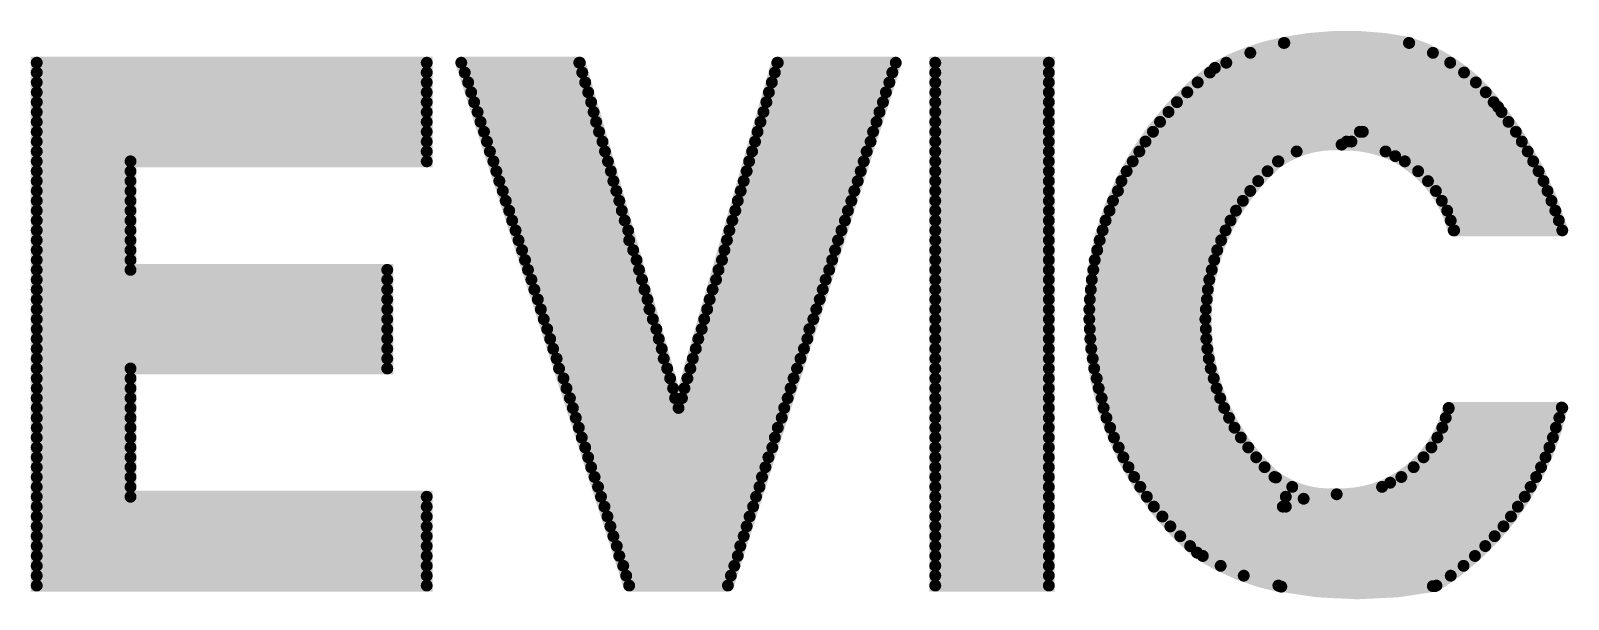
# Model space of a CAD drawing. Extents: x -3908 to 11948, y -2965 to 7442.
# Drawn here: x 9895.1 to 10217.2, y -2072.6 to -1953.3 of the extents above; entities that cross this region are included whole.
import ezdxf

# ---------------------------------------------------------------- set-up
doc = ezdxf.new("R2010")
doc.units = 0
doc.header["$MEASUREMENT"] = 0
doc.layers.get('0').update_dxf_attribs({"linetype": 'CONTINUOUS'})
doc.layers.add('2D_LINE_00', color=7, linetype='CONTINUOUS')

# ---------------------------------------------------------------- blocks, each defined once
blk = doc.blocks.new('SMOOTH_2$5')
at = {"const_width": 1.25}
blk.add_lwpolyline([(-0.62, 0, 1), (0.62, 0, 1)], format="xyb", close=True, dxfattribs=at)
blk = doc.blocks.new('DRAWING_265')
at = {"layer": '2D_LINE_00', "const_width": 2.5}
for points in [[(-232.41, -40.91, -0.100254), (-206.14, -40.91)], [(-232.94, -154.91, -0.093647), (-250.59, -147.78, -0.477511), (-246.85, -46.13, -0.079141), (-232.41, -40.91)], [(-174.08, -80.21, 0.093207), (-187.52, -54.35, 0.158384), (-206.14, -40.91)], [(-196.83, -80.21, 0.215294), (-209.08, -64.64, 0.124557), (-220.31, -62.22, 0.171382), (-233.55, -65.73)], [(-233.65, -65.73, 0.501309), (-228.26, -136.48)], [(-197.87, -117.55, -0.215294), (-210.12, -133.11, -0.124557), (-221.34, -135.54, -0.171382), (-234.06, -132.03)], [(-174.18, -117.34, -0.201181), (-200.66, -154.78)], [(-233.55, -154.68, 0.098491), (-200.45, -154.68)]]:
    blk.add_lwpolyline(points, format="xyb", dxfattribs=at)
for points in [[(-239.43, -42.98), (-201.18, -42.98)], [(-232.3, -40.9), (-206.2, -40.9)], [(-493.66, -45.05), (-411.96, -45.05)], [(-404.72, -45.05), (-369.55, -154.68)], [(-404.72, -45.05), (-380, -45.05)], [(-379.89, -45.05), (-359.21, -117.44)], [(-338.52, -45.05), (-359.21, -117.44)], [(-313.7, -45.05), (-348.87, -154.68)], [(-338.42, -45.05), (-313.7, -45.05)], [(-305.43, -45.05), (-281.64, -45.05)], [(-244.46, -45.05), (-197.56, -45.05)], [(-493.66, -47.11), (-411.96, -47.11)], [(-493.66, -49.18), (-411.96, -49.18)], [(-403.99, -47.11), (-379.38, -47.11)], [(-403.27, -49.18), (-378.76, -49.18)], [(-339.66, -49.18), (-315.05, -49.18)], [(-339.04, -47.11), (-314.43, -47.11)], [(-305.43, -47.11), (-281.64, -47.11)], [(-305.43, -49.18), (-281.64, -49.18)], [(-250.46, -49.18), (-192.18, -49.18)], [(-247.9, -47.11), (-194.66, -47.11)], [(-493.66, -51.25), (-411.96, -51.25)], [(-402.65, -51.25), (-378.14, -51.25)], [(-340.28, -51.25), (-315.77, -51.25)], [(-305.43, -51.25), (-281.64, -51.25)], [(-252.63, -51.25), (-190.11, -51.25)], [(-493.66, -53.32), (-411.96, -53.32)], [(-493.66, -55.39), (-411.96, -55.39)], [(-402.03, -53.32), (-377.52, -53.32)], [(-401.3, -55.39), (-377, -55.39)], [(-341.42, -55.39), (-317.12, -55.39)], [(-340.8, -53.32), (-316.39, -53.32)], [(-305.43, -53.32), (-281.64, -53.32)], [(-305.43, -55.39), (-281.64, -55.39)], [(-256.57, -55.39), (-186.8, -55.39)], [(-254.8, -53.32), (-188.45, -53.32)], [(-493.66, -57.46), (-411.96, -57.46)], [(-400.68, -57.46), (-376.48, -57.46)], [(-342.04, -57.46), (-317.74, -57.46)], [(-305.43, -57.46), (-281.64, -57.46)], [(-258.34, -57.46), (-185.35, -57.46)], [(-493.66, -59.53), (-411.96, -59.53)], [(-493.66, -61.59), (-411.96, -61.59)], [(-399.96, -59.53), (-375.86, -59.53)], [(-399.34, -61.59), (-375.14, -61.59)], [(-343.18, -61.59), (-318.98, -61.59)], [(-342.66, -59.53), (-318.46, -59.53)], [(-305.43, -59.53), (-281.64, -59.53)], [(-305.43, -61.59), (-281.64, -61.59)], [(-261.4, -61.59), (-218.24, -61.59)], [(-259.82, -59.53), (-215.86, -59.53)], [(-219.27, -61.59), (-182.56, -61.59)], [(-216.48, -59.53), (-183.8, -59.53)], [(-493.66, -63.66), (-411.96, -63.66)], [(-398.72, -63.66), (-374.62, -63.66)], [(-343.8, -63.66), (-319.8, -63.66)], [(-305.43, -63.66), (-281.64, -63.66)], [(-262.68, -63.66), (-229.72, -63.66)], [(-211.1, -63.66), (-181.32, -63.66)], [(-493.66, -65.73), (-411.96, -65.73)], [(-493.66, -67.8), (-474.01, -67.8)], [(-397.99, -65.73), (-374, -65.73)], [(-397.37, -67.8), (-373.38, -67.8)], [(-344.94, -67.8), (-321.05, -67.8)], [(-344.42, -65.73), (-320.42, -65.73)], [(-305.43, -65.73), (-281.64, -65.73)], [(-305.43, -67.8), (-281.64, -67.8)], [(-265.34, -67.8), (-235.82, -67.8)], [(-264.06, -65.73), (-233.55, -65.73)], [(-207.07, -65.73), (-180.18, -65.73)], [(-204.28, -67.8), (-179.04, -67.8)], [(-493.66, -69.87), (-474.01, -69.87)], [(-493.66, -71.94), (-474.01, -71.94)], [(-396.75, -69.87), (-372.86, -69.87)], [(-396.03, -71.94), (-372.24, -71.94)], [(-346.18, -71.94), (-322.39, -71.94)], [(-345.56, -69.87), (-321.67, -69.87)], [(-305.43, -69.87), (-281.64, -69.87)], [(-305.43, -71.94), (-281.64, -71.94)], [(-267.16, -71.94), (-239.44, -71.94)], [(-266.42, -69.87), (-237.79, -69.87)], [(-202.21, -69.87), (-178.01, -69.87)], [(-200.56, -71.94), (-177.18, -71.94)], [(-493.66, -74.01), (-474.01, -74.01)], [(-395.41, -74.01), (-371.62, -74.01)], [(-346.8, -74.01), (-323.01, -74.01)], [(-305.43, -74.01), (-281.64, -74.01)], [(-268.19, -74.01), (-240.99, -74.01)], [(-199.31, -74.01), (-176.35, -74.01)], [(-493.66, -76.07), (-474.01, -76.07)], [(-493.66, -78.14), (-474.01, -78.14)], [(-394.68, -76.07), (-371.1, -76.07)], [(-394.06, -78.14), (-370.48, -78.14)], [(-347.94, -78.14), (-324.35, -78.14)], [(-347.32, -76.07), (-323.73, -76.07)], [(-305.43, -76.07), (-281.64, -76.07)], [(-305.43, -78.14), (-281.64, -78.14)], [(-269.75, -78.14), (-243.58, -78.14)], [(-268.92, -76.07), (-242.44, -76.07)], [(-198.18, -76.07), (-175.53, -76.07)], [(-197.45, -78.14), (-174.8, -78.14)], [(-493.66, -80.21), (-474.01, -80.21)], [(-393.34, -80.21), (-369.76, -80.21)], [(-348.56, -80.21), (-325.08, -80.21)], [(-305.43, -80.21), (-281.64, -80.21)], [(-270.37, -80.21), (-244.61, -80.21)], [(-196.73, -80.21), (-174.08, -80.21)], [(-493.66, -82.28), (-474.01, -82.28)], [(-493.66, -84.35), (-474.01, -84.35)], [(-392.72, -82.28), (-369.55, -82.28)], [(-391.99, -84.35), (-368.72, -84.35)], [(-349.59, -84.35), (-326.42, -84.35)], [(-349.07, -82.28), (-325.8, -82.28)], [(-305.43, -82.28), (-281.64, -82.28)], [(-305.43, -84.35), (-281.64, -84.35)], [(-271.5, -84.35), (-246.37, -84.35)], [(-270.99, -82.28), (-245.54, -82.28)], [(-493.66, -86.42), (-474.01, -86.42)], [(-391.37, -86.42), (-368, -86.42)], [(-350.11, -86.42), (-327.04, -86.42)], [(-305.43, -86.42), (-281.64, -86.42)], [(-272.02, -86.42), (-246.99, -86.42)], [(-493.66, -88.49), (-420.23, -88.49)], [(-493.66, -90.55), (-420.23, -90.55)], [(-390.75, -88.49), (-367.48, -88.49)], [(-390.03, -90.55), (-366.86, -90.55)], [(-351.35, -90.55), (-328.39, -90.55)], [(-350.83, -88.49), (-327.66, -88.49)], [(-305.43, -88.49), (-281.64, -88.49)], [(-305.43, -90.55), (-281.64, -90.55)], [(-272.64, -90.55), (-248.03, -90.55)], [(-272.33, -88.49), (-247.51, -88.49)], [(-493.66, -92.62), (-420.23, -92.62)], [(-389.41, -92.62), (-366.35, -92.62)], [(-352.07, -92.62), (-329.01, -92.62)], [(-305.43, -92.62), (-281.64, -92.62)], [(-272.85, -92.62), (-248.34, -92.62)], [(-493.66, -94.69), (-420.23, -94.69)], [(-493.66, -96.76), (-420.23, -96.76)], [(-388.69, -94.69), (-365.72, -94.69)], [(-388.06, -96.76), (-365.31, -96.76)], [(-353.21, -96.76), (-330.35, -96.76)], [(-352.69, -94.69), (-329.63, -94.69)], [(-305.43, -94.69), (-281.64, -94.69)], [(-305.43, -96.76), (-281.64, -96.76)], [(-273.16, -96.76), (-248.75, -96.76)], [(-273.06, -94.69), (-248.54, -94.69)], [(-493.66, -98.83), (-420.23, -98.83)], [(-493.66, -100.9), (-420.23, -100.9)], [(-387.44, -98.83), (-364.59, -98.83)], [(-386.72, -100.9), (-363.86, -100.9)], [(-354.35, -100.9), (-331.8, -100.9)], [(-353.83, -98.83), (-330.97, -98.83)], [(-305.43, -98.83), (-281.64, -98.83)], [(-305.43, -100.9), (-281.64, -100.9)], [(-273.16, -98.83), (-248.85, -98.83)], [(-273.06, -100.9), (-248.75, -100.9)], [(-493.66, -102.96), (-420.23, -102.96)], [(-386.1, -102.96), (-363.35, -102.96)], [(-355.07, -102.96), (-332.22, -102.96)], [(-305.43, -102.96), (-281.64, -102.96)], [(-272.95, -102.96), (-248.65, -102.96)], [(-493.66, -105.03), (-420.23, -105.03)], [(-493.66, -107.1), (-420.23, -107.1)], [(-385.48, -105.03), (-362.73, -105.03)], [(-384.75, -107.1), (-362.31, -107.1)], [(-356.21, -107.1), (-333.66, -107.1)], [(-355.59, -105.03), (-332.94, -105.03)], [(-305.43, -105.03), (-281.64, -105.03)], [(-305.43, -107.1), (-281.64, -107.1)], [(-272.75, -105.03), (-248.44, -105.03)], [(-272.44, -107.1), (-248.13, -107.1)], [(-493.66, -109.17), (-420.23, -109.17)], [(-384.24, -109.17), (-361.59, -109.17)], [(-356.73, -109.17), (-334.39, -109.17)], [(-305.43, -109.17), (-281.64, -109.17)], [(-272.13, -109.17), (-247.72, -109.17)], [(-493.66, -111.24), (-474.01, -111.24)], [(-493.66, -113.31), (-474.01, -113.31)], [(-383.31, -111.24), (-360.97, -111.24)], [(-382.69, -113.31), (-360.35, -113.31)], [(-357.97, -113.31), (-335.73, -113.31)], [(-357.35, -111.24), (-335.11, -111.24)], [(-305.43, -111.24), (-281.64, -111.24)], [(-305.43, -113.31), (-281.64, -113.31)], [(-271.61, -111.24), (-247.1, -111.24)], [(-271.19, -113.31), (-246.48, -113.31)], [(-493.66, -115.38), (-474.01, -115.38)], [(-381.96, -115.38), (-359.93, -115.38)], [(-358.49, -115.38), (-336.35, -115.38)], [(-305.43, -115.38), (-281.64, -115.38)], [(-270.57, -115.38), (-245.75, -115.38)], [(-493.66, -117.44), (-474.01, -117.44)], [(-493.66, -119.51), (-474.01, -119.51)], [(-381.34, -117.44), (-337.08, -117.44)], [(-380.72, -119.51), (-337.59, -119.51)], [(-305.43, -117.44), (-281.64, -117.44)], [(-305.43, -119.51), (-281.64, -119.51)], [(-270.16, -117.44), (-244.92, -117.44)], [(-269.57, -119.51), (-243.89, -119.51)], [(-198.49, -119.51), (-174.7, -119.51)], [(-197.87, -117.44), (-174.08, -117.44)], [(-493.66, -121.58), (-474.01, -121.58)], [(-380.1, -121.58), (-338.42, -121.58)], [(-305.43, -121.58), (-281.64, -121.58)], [(-268.79, -121.58), (-242.75, -121.58)], [(-199.21, -121.58), (-175.42, -121.58)], [(-493.66, -123.65), (-474.01, -123.65)], [(-493.66, -125.72), (-474.01, -125.72)], [(-379.48, -123.65), (-339.04, -123.65)], [(-378.76, -125.72), (-339.56, -125.72)], [(-305.43, -123.65), (-281.64, -123.65)], [(-305.43, -125.72), (-281.64, -125.72)], [(-268, -123.65), (-241.41, -123.65)], [(-267.01, -125.72), (-239.86, -125.72)], [(-201.49, -125.72), (-176.77, -125.72)], [(-200.24, -123.65), (-176.04, -123.65)], [(-493.66, -127.79), (-474.01, -127.79)], [(-493.66, -129.86), (-474.01, -129.86)], [(-378.14, -127.79), (-340.39, -127.79)], [(-377.52, -129.86), (-341.01, -129.86)], [(-305.43, -127.79), (-281.64, -127.79)], [(-305.43, -129.86), (-281.64, -129.86)], [(-266.03, -127.79), (-238.2, -127.79)], [(-264.94, -129.86), (-236.44, -129.86)], [(-205.21, -129.86), (-178.53, -129.86)], [(-203.14, -127.79), (-177.59, -127.79)], [(-493.66, -131.92), (-474.01, -131.92)], [(-376.79, -131.92), (-341.73, -131.92)], [(-305.43, -131.92), (-281.64, -131.92)], [(-263.76, -131.92), (-234.38, -131.92)], [(-207.79, -131.92), (-179.56, -131.92)], [(-493.66, -133.99), (-474.01, -133.99)], [(-493.66, -136.06), (-411.96, -136.06)], [(-376.07, -133.99), (-342.25, -133.99)], [(-375.45, -136.06), (-342.97, -136.06)], [(-305.43, -133.99), (-281.64, -133.99)], [(-305.43, -136.06), (-281.64, -136.06)], [(-262.48, -133.99), (-230.65, -133.99)], [(-261.1, -136.06), (-232, -136.06)], [(-232, -136.06), (-181.94, -136.06)], [(-211.83, -133.99), (-180.7, -133.99)], [(-493.66, -138.13), (-411.96, -138.13)], [(-374.72, -138.13), (-343.59, -138.13)], [(-305.43, -138.13), (-281.64, -138.13)], [(-259.63, -138.13), (-232, -138.13)], [(-232.62, -138.13), (-183.39, -138.13)], [(-493.66, -140.2), (-411.96, -140.2)], [(-493.66, -142.27), (-411.96, -142.27)], [(-374.1, -140.2), (-344.32, -140.2)], [(-373.48, -142.27), (-344.94, -142.27)], [(-305.43, -140.2), (-281.64, -140.2)], [(-305.43, -142.27), (-281.64, -142.27)], [(-257.85, -140.2), (-184.83, -140.2)], [(-256.18, -142.27), (-186.39, -142.27)], [(-493.66, -144.33), (-411.96, -144.33)], [(-372.86, -144.33), (-345.56, -144.33)], [(-305.43, -144.33), (-281.64, -144.33)], [(-254.11, -144.33), (-188.25, -144.33)], [(-493.66, -146.4), (-411.96, -146.4)], [(-493.66, -148.47), (-411.96, -148.47)], [(-372.14, -146.4), (-346.28, -146.4)], [(-371.62, -148.47), (-346.8, -148.47)], [(-305.43, -146.4), (-281.64, -146.4)], [(-305.43, -148.47), (-281.64, -148.47)], [(-252.04, -146.4), (-190.21, -146.4)], [(-249.38, -148.47), (-192.38, -148.47)], [(-493.66, -150.54), (-411.96, -150.54)], [(-493.66, -152.61), (-411.96, -152.61)], [(-370.79, -150.54), (-347.52, -150.54)], [(-370.17, -152.61), (-348.25, -152.61)], [(-305.43, -150.54), (-281.64, -150.54)], [(-305.43, -152.61), (-281.64, -152.61)], [(-245.64, -150.54), (-194.76, -150.54)], [(-240.81, -152.61), (-197.45, -152.61)], [(-493.66, -154.68), (-411.96, -154.68)], [(-369.55, -154.68), (-348.87, -154.68)], [(-305.43, -154.68), (-281.64, -154.68)], [(-233.3, -154.8), (-201.2, -154.8)]]:
    blk.add_lwpolyline(points, dxfattribs=at)
for points in [[(-493.66, -45.05), (-411.96, -45.05), (-411.96, -65.73), (-474.01, -65.73), (-474.01, -88.49), (-420.23, -88.49), (-420.23, -109.17), (-474.01, -109.17), (-474.01, -136.06), (-411.96, -136.06), (-411.96, -154.68), (-493.66, -154.68)], [(-305.43, -45.05), (-305.43, -154.68), (-281.64, -154.68), (-281.64, -45.05)]]:
    blk.add_lwpolyline(points, close=True, dxfattribs=at)
at = {"layer": '2D_LINE_00'}
for p in [(-239.43, -42.98), (-232.41, -40.91), (-232.41, -40.91), (-232.3, -40.9), (-206.2, -40.9), (-206.14, -40.91), (-206.14, -40.91), (-201.18, -42.98), (-493.66, -45.05), (-493.66, -45.05), (-411.96, -45.05), (-411.96, -45.05), (-404.72, -45.05), (-404.72, -45.05), (-380, -45.05), (-379.89, -45.05), (-338.52, -45.05), (-338.42, -45.05), (-313.7, -45.05), (-313.7, -45.05), (-305.43, -45.05), (-305.43, -45.05), (-281.64, -45.05), (-281.64, -45.05), (-246.85, -46.13), (-244.46, -45.05), (-197.56, -45.05), (-493.66, -47.11), (-493.66, -49.18), (-411.96, -47.11), (-411.96, -49.18), (-403.99, -47.11), (-403.27, -49.18), (-379.38, -47.11), (-378.76, -49.18), (-339.66, -49.18), (-339.04, -47.11), (-315.05, -49.18), (-314.43, -47.11), (-305.43, -47.11), (-305.43, -49.18), (-281.64, -47.11), (-281.64, -49.18), (-250.46, -49.18), (-247.9, -47.11), (-194.66, -47.11), (-192.18, -49.18), (-493.66, -51.25), (-411.96, -51.25), (-402.65, -51.25), (-378.14, -51.25), (-340.28, -51.25), (-315.77, -51.25), (-305.43, -51.25), (-281.64, -51.25), (-252.63, -51.25), (-190.11, -51.25), (-493.66, -53.32), (-493.66, -55.39), (-411.96, -53.32), (-411.96, -55.39), (-402.03, -53.32), (-401.3, -55.39), (-377.52, -53.32), (-377, -55.39), (-341.42, -55.39), (-340.8, -53.32), (-317.12, -55.39), (-316.39, -53.32), (-305.43, -53.32), (-305.43, -55.39), (-281.64, -53.32), (-281.64, -55.39), (-256.57, -55.39), (-254.8, -53.32), (-188.45, -53.32), (-187.52, -54.35), (-186.8, -55.39), (-493.66, -57.46), (-411.96, -57.46), (-400.68, -57.46), (-376.48, -57.46), (-342.04, -57.46), (-317.74, -57.46), (-305.43, -57.46), (-281.64, -57.46), (-258.34, -57.46), (-185.35, -57.46), (-493.66, -59.53), (-493.66, -61.59), (-411.96, -59.53), (-411.96, -61.59), (-399.96, -59.53), (-399.34, -61.59), (-375.86, -59.53), (-375.14, -61.59), (-343.18, -61.59), (-342.66, -59.53), (-318.98, -61.59), (-318.46, -59.53), (-305.43, -59.53), (-305.43, -61.59), (-281.64, -59.53), (-281.64, -61.59), (-261.4, -61.59), (-259.82, -59.53), (-220.31, -62.22), (-219.27, -61.59), (-218.24, -61.59), (-216.48, -59.53), (-215.86, -59.53), (-183.8, -59.53), (-182.56, -61.59), (-493.66, -63.66), (-411.96, -63.66), (-398.72, -63.66), (-374.62, -63.66), (-343.8, -63.66), (-319.8, -63.66), (-305.43, -63.66), (-281.64, -63.66), (-262.68, -63.66), (-229.72, -63.66), (-211.1, -63.66), (-209.08, -64.64), (-181.32, -63.66), (-493.66, -65.73), (-493.66, -67.8), (-474.01, -65.73), (-474.01, -67.8), (-411.96, -65.73), (-411.96, -65.73), (-397.99, -65.73), (-397.37, -67.8), (-374, -65.73), (-373.38, -67.8), (-344.94, -67.8), (-344.42, -65.73), (-321.05, -67.8), (-320.42, -65.73), (-305.43, -65.73), (-305.43, -67.8), (-281.64, -65.73), (-281.64, -67.8), (-265.34, -67.8), (-264.06, -65.73), (-235.82, -67.8), (-233.65, -65.73), (-233.55, -65.73), (-233.55, -65.73), (-207.07, -65.73), (-204.28, -67.8), (-180.18, -65.73), (-179.04, -67.8), (-493.66, -69.87), (-493.66, -71.94), (-474.01, -69.87), (-474.01, -71.94), (-396.75, -69.87), (-396.03, -71.94), (-372.86, -69.87), (-372.24, -71.94), (-346.18, -71.94), (-345.56, -69.87), (-322.39, -71.94), (-321.67, -69.87), (-305.43, -69.87), (-305.43, -71.94), (-281.64, -69.87), (-281.64, -71.94), (-267.16, -71.94), (-266.42, -69.87), (-239.44, -71.94), (-237.79, -69.87), (-202.21, -69.87), (-200.56, -71.94), (-178.01, -69.87), (-177.18, -71.94), (-493.66, -74.01), (-474.01, -74.01), (-395.41, -74.01), (-371.62, -74.01), (-346.8, -74.01), (-323.01, -74.01), (-305.43, -74.01), (-281.64, -74.01), (-268.19, -74.01), (-240.99, -74.01), (-199.31, -74.01), (-176.35, -74.01), (-493.66, -76.07), (-493.66, -78.14), (-474.01, -76.07), (-474.01, -78.14), (-394.68, -76.07), (-394.06, -78.14), (-371.1, -76.07), (-370.48, -78.14), (-347.94, -78.14), (-347.32, -76.07), (-324.35, -78.14), (-323.73, -76.07), (-305.43, -76.07), (-305.43, -78.14), (-281.64, -76.07), (-281.64, -78.14), (-269.75, -78.14), (-268.92, -76.07), (-243.58, -78.14), (-242.44, -76.07), (-198.18, -76.07), (-197.45, -78.14), (-175.53, -76.07), (-174.8, -78.14), (-493.66, -80.21), (-474.01, -80.21), (-393.34, -80.21), (-369.76, -80.21), (-348.56, -80.21), (-325.08, -80.21), (-305.43, -80.21), (-281.64, -80.21), (-270.37, -80.21), (-244.61, -80.21), (-196.83, -80.21), (-196.73, -80.21), (-174.08, -80.21), (-174.08, -80.21), (-493.66, -82.28), (-493.66, -84.35), (-474.01, -82.28), (-474.01, -84.35), (-392.72, -82.28), (-391.99, -84.35), (-369.55, -82.28), (-368.72, -84.35), (-349.59, -84.35), (-349.07, -82.28), (-326.42, -84.35), (-325.8, -82.28), (-305.43, -82.28), (-305.43, -84.35), (-281.64, -82.28), (-281.64, -84.35), (-271.5, -84.35), (-270.99, -82.28), (-246.37, -84.35), (-245.54, -82.28), (-493.66, -86.42), (-474.01, -86.42), (-391.37, -86.42), (-368, -86.42), (-350.11, -86.42), (-327.04, -86.42), (-305.43, -86.42), (-281.64, -86.42), (-272.02, -86.42), (-246.99, -86.42), (-493.66, -88.49), (-493.66, -90.55), (-474.01, -88.49), (-420.23, -88.49), (-420.23, -88.49), (-420.23, -90.55), (-390.75, -88.49), (-390.03, -90.55), (-367.48, -88.49), (-366.86, -90.55), (-351.35, -90.55), (-350.83, -88.49), (-328.39, -90.55), (-327.66, -88.49), (-305.43, -88.49), (-305.43, -90.55), (-281.64, -88.49), (-281.64, -90.55), (-272.64, -90.55), (-272.33, -88.49), (-248.03, -90.55), (-247.51, -88.49), (-493.66, -92.62), (-420.23, -92.62), (-389.41, -92.62), (-366.35, -92.62), (-352.07, -92.62), (-329.01, -92.62), (-305.43, -92.62), (-281.64, -92.62), (-272.85, -92.62), (-248.34, -92.62), (-493.66, -94.69), (-493.66, -96.76), (-420.23, -94.69), (-420.23, -96.76), (-388.69, -94.69), (-388.06, -96.76), (-365.72, -94.69), (-365.31, -96.76), (-353.21, -96.76), (-352.69, -94.69), (-330.35, -96.76), (-329.63, -94.69), (-305.43, -94.69), (-305.43, -96.76), (-281.64, -94.69), (-281.64, -96.76), (-273.16, -96.76), (-273.06, -94.69), (-248.75, -96.76), (-248.54, -94.69), (-493.66, -98.83), (-493.66, -100.9), (-420.23, -98.83), (-420.23, -100.9), (-387.44, -98.83), (-386.72, -100.9), (-364.59, -98.83), (-363.86, -100.9), (-354.35, -100.9), (-353.83, -98.83), (-331.8, -100.9), (-330.97, -98.83), (-305.43, -98.83), (-305.43, -100.9), (-281.64, -98.83), (-281.64, -100.9), (-273.16, -98.83), (-273.06, -100.9), (-248.85, -98.83), (-248.75, -100.9), (-493.66, -102.96), (-420.23, -102.96), (-386.1, -102.96), (-363.35, -102.96), (-355.07, -102.96), (-332.22, -102.96), (-305.43, -102.96), (-281.64, -102.96), (-272.95, -102.96), (-248.65, -102.96), (-493.66, -105.03), (-493.66, -107.1), (-420.23, -105.03), (-420.23, -107.1), (-385.48, -105.03), (-384.75, -107.1), (-362.73, -105.03), (-362.31, -107.1), (-356.21, -107.1), (-355.59, -105.03), (-333.66, -107.1), (-332.94, -105.03), (-305.43, -105.03), (-305.43, -107.1), (-281.64, -105.03), (-281.64, -107.1), (-272.75, -105.03), (-272.44, -107.1), (-248.44, -105.03), (-248.13, -107.1), (-493.66, -109.17), (-474.01, -109.17), (-420.23, -109.17), (-420.23, -109.17), (-384.24, -109.17), (-361.59, -109.17), (-356.73, -109.17), (-334.39, -109.17), (-305.43, -109.17), (-281.64, -109.17), (-272.13, -109.17), (-247.72, -109.17), (-493.66, -111.24), (-493.66, -113.31), (-474.01, -111.24), (-474.01, -113.31), (-383.31, -111.24), (-382.69, -113.31), (-360.97, -111.24), (-360.35, -113.31), (-357.97, -113.31), (-357.35, -111.24), (-335.73, -113.31), (-335.11, -111.24), (-305.43, -111.24), (-305.43, -113.31), (-281.64, -111.24), (-281.64, -113.31), (-271.61, -111.24), (-271.19, -113.31), (-247.1, -111.24), (-246.48, -113.31), (-493.66, -115.38), (-474.01, -115.38), (-381.96, -115.38), (-359.93, -115.38), (-358.49, -115.38), (-336.35, -115.38), (-305.43, -115.38), (-281.64, -115.38), (-270.57, -115.38), (-245.75, -115.38), (-493.66, -117.44), (-493.66, -119.51), (-474.01, -117.44), (-474.01, -119.51), (-381.34, -117.44), (-380.72, -119.51), (-359.21, -117.44), (-359.21, -117.44), (-337.59, -119.51), (-337.08, -117.44), (-305.43, -117.44), (-305.43, -119.51), (-281.64, -117.44), (-281.64, -119.51), (-270.16, -117.44), (-269.57, -119.51), (-244.92, -117.44), (-243.89, -119.51), (-198.49, -119.51), (-197.87, -117.44), (-197.87, -117.55), (-174.7, -119.51), (-174.18, -117.34), (-174.08, -117.44), (-493.66, -121.58), (-474.01, -121.58), (-380.1, -121.58), (-338.42, -121.58), (-305.43, -121.58), (-281.64, -121.58), (-268.79, -121.58), (-242.75, -121.58), (-199.21, -121.58), (-175.42, -121.58), (-493.66, -123.65), (-493.66, -125.72), (-474.01, -123.65), (-474.01, -125.72), (-379.48, -123.65), (-378.76, -125.72), (-339.56, -125.72), (-339.04, -123.65), (-305.43, -123.65), (-305.43, -125.72), (-281.64, -123.65), (-281.64, -125.72), (-268, -123.65), (-267.01, -125.72), (-241.41, -123.65), (-239.86, -125.72), (-201.49, -125.72), (-200.24, -123.65), (-176.77, -125.72), (-176.04, -123.65), (-493.66, -127.79), (-493.66, -129.86), (-474.01, -127.79), (-474.01, -129.86), (-378.14, -127.79), (-377.52, -129.86), (-341.01, -129.86), (-340.39, -127.79), (-305.43, -127.79), (-305.43, -129.86), (-281.64, -127.79), (-281.64, -129.86), (-266.03, -127.79), (-264.94, -129.86), (-238.2, -127.79), (-236.44, -129.86), (-205.21, -129.86), (-203.14, -127.79), (-178.53, -129.86), (-177.59, -127.79), (-493.66, -131.92), (-474.01, -131.92), (-376.79, -131.92), (-341.73, -131.92), (-305.43, -131.92), (-281.64, -131.92), (-263.76, -131.92), (-234.38, -131.92), (-234.06, -132.03), (-210.12, -133.11), (-207.79, -131.92), (-179.56, -131.92), (-493.66, -133.99), (-493.66, -136.06), (-474.01, -133.99), (-474.01, -136.06), (-411.96, -136.06), (-411.96, -136.06), (-376.07, -133.99), (-375.45, -136.06), (-342.97, -136.06), (-342.25, -133.99), (-305.43, -133.99), (-305.43, -136.06), (-281.64, -133.99), (-281.64, -136.06), (-262.48, -133.99), (-261.1, -136.06), (-232, -136.06), (-232, -136.06), (-230.65, -133.99), (-228.26, -136.48), (-221.34, -135.54), (-211.83, -133.99), (-181.94, -136.06), (-180.7, -133.99), (-493.66, -138.13), (-411.96, -138.13), (-374.72, -138.13), (-343.59, -138.13), (-305.43, -138.13), (-281.64, -138.13), (-259.63, -138.13), (-232.62, -138.13), (-232, -138.13), (-183.39, -138.13), (-493.66, -140.2), (-493.66, -142.27), (-411.96, -140.2), (-411.96, -142.27), (-374.1, -140.2), (-373.48, -142.27), (-344.94, -142.27), (-344.32, -140.2), (-305.43, -140.2), (-305.43, -142.27), (-281.64, -140.2), (-281.64, -142.27), (-257.85, -140.2), (-256.18, -142.27), (-186.39, -142.27), (-184.83, -140.2), (-493.66, -144.33), (-411.96, -144.33), (-372.86, -144.33), (-345.56, -144.33), (-305.43, -144.33), (-281.64, -144.33), (-254.11, -144.33), (-188.25, -144.33), (-493.66, -146.4), (-493.66, -148.47), (-411.96, -146.4), (-411.96, -148.47), (-372.14, -146.4), (-371.62, -148.47), (-346.8, -148.47), (-346.28, -146.4), (-305.43, -146.4), (-305.43, -148.47), (-281.64, -146.4), (-281.64, -148.47), (-252.04, -146.4), (-250.59, -147.78), (-249.38, -148.47), (-192.38, -148.47), (-190.21, -146.4), (-493.66, -150.54), (-493.66, -152.61), (-411.96, -150.54), (-411.96, -152.61), (-370.79, -150.54), (-370.17, -152.61), (-348.25, -152.61), (-347.52, -150.54), (-305.43, -150.54), (-305.43, -152.61), (-281.64, -150.54), (-281.64, -152.61), (-245.64, -150.54), (-240.81, -152.61), (-197.45, -152.61), (-194.76, -150.54), (-493.66, -154.68), (-493.66, -154.68), (-411.96, -154.68), (-411.96, -154.68), (-369.55, -154.68), (-369.55, -154.68), (-348.87, -154.68), (-348.87, -154.68), (-305.43, -154.68), (-305.43, -154.68), (-281.64, -154.68), (-281.64, -154.68), (-233.55, -154.68), (-233.3, -154.8), (-232.94, -154.91), (-201.2, -154.8), (-200.66, -154.78), (-200.45, -154.68)]:
    blk.add_blockref('SMOOTH_2$5', p, dxfattribs=at)

msp = doc.modelspace()

# ---------------------------------------------------------------- block references
msp.add_blockref('DRAWING_265', (10390, -1915))

doc.saveas('drawing.dxf')
